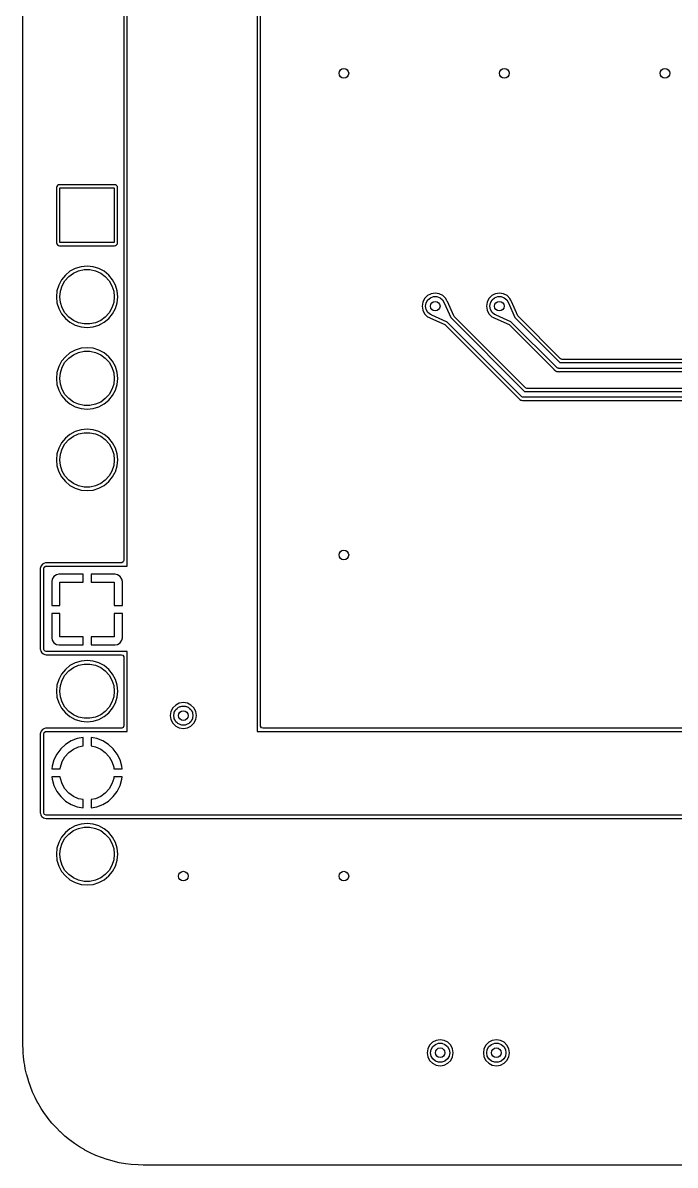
# Model space of a CAD drawing. Extents: x 107 to 211, y -135 to -72.
# Drawn here: x 107 to 127.32, y -135.5 to -99.93 of the extents above; entities that cross this region are included whole.
import ezdxf

# ---------------------------------------------------------------- set-up
doc = ezdxf.new("R2010")
doc.units = 0
doc.layers.add('BLACK', color=7, linetype='CONTINUOUS')

msp = doc.modelspace()

# ---------------------------------------------------------------- linework, layer by layer
at = {"layer": 'BLACK', "linetype": 'CONTINUOUS'}
for p, q in [((114.3, -94), (114.3, -122)), ((114.4055, -108.751551), (114.4055, -95.94)), ((110.25, -116.85), (110.25, -97.65)), ((110.1445, -97.8295), (110.1445, -116.6705)), ((107.0005, -106.779897), (107.0005, -98.91)), ((108.05533, -105.030788), (108.0495, -105.060102)), ((108.0495, -105.060102), (108.0495, -106.779897)), ((108.055331, -105.030786), (108.05533, -105.030788)), ((108.077542, -104.997543), (108.055331, -105.030786)), ((108.077545, -104.99754), (108.077542, -104.997543)), ((108.110784, -104.975331), (108.077545, -104.99754)), ((108.140102, -104.9695), (108.110784, -104.975331)), ((109.859897, -104.9695), (108.140102, -104.9695)), ((108.15, -106.77), (108.15, -105.07)), ((108.15, -105.07), (109.85, -105.07)), ((109.85, -105.07), (109.85, -106.77)), ((109.859899, -104.9695), (109.859897, -104.9695)), ((109.871559, -104.971819), (109.859899, -104.9695)), ((109.889211, -104.97533), (109.871559, -104.971819)), ((109.889213, -104.975331), (109.889211, -104.97533)), ((109.922456, -104.997542), (109.889213, -104.975331)), ((109.922459, -104.997545), (109.922456, -104.997542)), ((109.944668, -105.030784), (109.922459, -104.997545)), ((109.944668, -105.030786), (109.944668, -105.030784)), ((109.944669, -105.030787), (109.944668, -105.030786)), ((109.950499, -105.060102), (109.944669, -105.030787)), ((109.9505, -106.779899), (109.950499, -105.060102)), ((107.0005, -108.46), (107.0005, -106.779897)), ((108.0495, -106.779897), (108.055331, -106.809215)), ((108.055331, -106.809215), (108.07754, -106.842454)), ((108.07754, -106.842454), (108.077542, -106.842456)), ((108.077542, -106.842456), (108.077543, -106.842457)), ((108.077543, -106.842457), (108.110787, -106.864669)), ((108.110787, -106.864669), (108.140101, -106.8705)), ((108.140101, -106.8705), (109.859898, -106.870499)), ((109.85, -106.77), (108.15, -106.77)), ((109.859898, -106.870499), (109.889213, -106.864669)), ((109.889213, -106.864669), (109.889214, -106.864668)), ((109.889214, -106.864668), (109.889215, -106.864668)), ((109.889215, -106.864668), (109.922454, -106.842459)), ((109.922453, -106.842459), (109.922457, -106.842457)), ((109.922454, -106.842459), (109.922453, -106.842459)), ((109.922457, -106.842457), (109.944669, -106.809213)), ((109.944669, -106.809213), (109.9505, -106.779899)), ((108.469373, -107.665865), (108.324643, -107.784643)), ((108.431239, -107.828327), (108.575, -107.723878)), ((108.469382, -107.665859), (108.469373, -107.665865)), ((108.634494, -107.577605), (108.469382, -107.665859)), ((108.575, -107.723878), (108.737336, -107.651602)), ((108.813667, -107.523253), (108.634494, -107.577605)), ((108.737336, -107.651602), (108.911151, -107.614656)), ((109, -107.504901), (108.813667, -107.523253)), ((108.911151, -107.614656), (109.088849, -107.614656)), ((109.186332, -107.523253), (109, -107.504901)), ((109.088849, -107.614656), (109.262664, -107.651602)), ((109.365505, -107.577605), (109.186332, -107.523253)), ((109.262664, -107.651602), (109.425, -107.723878)), ((109.530617, -107.665859), (109.365505, -107.577605)), ((109.425, -107.723878), (109.568761, -107.828327)), ((109.530622, -107.665862), (109.530617, -107.665859)), ((109.530625, -107.665864), (109.530622, -107.665862)), ((109.675357, -107.784643), (109.530625, -107.665864)), ((108.117605, -108.094494), (108.063253, -108.273667)), ((108.205859, -107.929382), (108.117605, -108.094494)), ((108.168575, -108.283275), (108.223486, -108.114274)), ((108.205865, -107.929373), (108.205859, -107.929382)), ((108.324643, -107.784643), (108.205865, -107.929373)), ((108.223486, -108.114274), (108.312336, -107.960383)), ((108.312336, -107.960383), (108.431239, -107.828327)), ((109.568761, -107.828327), (109.687664, -107.960383)), ((109.794136, -107.929375), (109.675357, -107.784643)), ((109.687664, -107.960383), (109.776514, -108.114274)), ((109.776514, -108.114274), (109.831425, -108.283275)), ((109.794138, -107.92938), (109.794136, -107.929375)), ((109.79414, -107.929382), (109.794138, -107.92938)), ((109.882394, -108.094494), (109.79414, -107.929382)), ((109.882394, -108.094496), (109.882394, -108.094494)), ((109.882396, -108.094499), (109.882394, -108.094496)), ((109.936747, -108.273669), (109.882396, -108.094499)), ((107.0005, -111), (107.0005, -108.46)), ((108.063253, -108.273667), (108.044901, -108.46)), ((108.044901, -108.46), (108.063253, -108.646332)), ((108.15, -108.46), (108.168575, -108.283275)), ((108.168575, -108.636725), (108.15, -108.46)), ((109.831425, -108.283275), (109.85, -108.46)), ((109.85, -108.46), (109.831425, -108.636725)), ((109.955099, -108.46), (109.936747, -108.273669)), ((109.936747, -108.646331), (109.955099, -108.46)), ((119.606656, -108.423502), (119.516951, -108.513207)), ((119.693658, -108.379172), (119.606656, -108.423502)), ((119.719696, -108.365905), (119.693658, -108.379172)), ((119.695, -108.491743), (119.792906, -108.456109)), ((119.719698, -108.365904), (119.719696, -108.365904)), ((119.719696, -108.365904), (119.719696, -108.365905)), ((119.845, -108.346059), (119.719698, -108.365904)), ((119.792906, -108.456109), (119.897094, -108.456109)), ((119.970301, -108.365904), (119.845, -108.346059)), ((119.897094, -108.456109), (119.995, -108.491743)), ((119.970302, -108.365904), (119.970301, -108.365904)), ((119.970304, -108.365905), (119.970302, -108.365904)), ((120.083342, -108.423501), (119.970304, -108.365905)), ((120.17305, -108.513209), (120.083342, -108.423501)), ((121.606656, -108.423502), (121.516951, -108.513207)), ((121.693658, -108.379172), (121.606656, -108.423502)), ((121.719696, -108.365905), (121.693658, -108.379172)), ((121.695, -108.491743), (121.792906, -108.456109)), ((121.719698, -108.365904), (121.719696, -108.365904)), ((121.719696, -108.365904), (121.719696, -108.365905)), ((121.845, -108.346059), (121.719698, -108.365904)), ((121.792906, -108.456109), (121.897094, -108.456109)), ((121.970301, -108.365904), (121.845, -108.346059)), ((121.897094, -108.456109), (121.995, -108.491743)), ((121.970302, -108.365904), (121.970301, -108.365904)), ((121.970304, -108.365905), (121.970302, -108.365904)), ((122.083342, -108.423501), (121.970304, -108.365905)), ((122.17305, -108.513209), (122.083342, -108.423501)), ((108.063253, -108.646332), (108.117605, -108.825505)), ((108.117605, -108.825505), (108.205859, -108.990617)), ((108.223486, -108.805726), (108.168575, -108.636725)), ((108.312336, -108.959617), (108.223486, -108.805726)), ((109.776514, -108.805726), (109.687664, -108.959617)), ((109.831425, -108.636725), (109.776514, -108.805726)), ((109.794136, -108.990625), (109.882396, -108.825501)), ((109.882396, -108.825501), (109.936747, -108.646331)), ((114.4055, -121.8205), (114.4055, -108.751551)), ((119.459353, -108.626249), (119.439508, -108.751551)), ((119.439508, -108.751551), (119.459353, -108.876852)), ((119.516951, -108.513207), (119.459353, -108.626249)), ((119.545, -108.751551), (119.563092, -108.648945)), ((119.563092, -108.854157), (119.545, -108.751551)), ((119.563092, -108.648945), (119.615187, -108.558715)), ((119.615187, -108.558715), (119.695, -108.491743)), ((119.995, -108.491743), (120.074813, -108.558715)), ((120.074813, -108.558715), (120.124746, -108.645201)), ((120.124746, -108.645201), (120.126764, -108.64718)), ((120.126764, -108.64718), (120.328893, -109.105624)), ((120.197987, -108.562151), (120.17305, -108.513209)), ((120.208226, -108.582246), (120.197987, -108.562151)), ((120.210767, -108.586503), (120.208226, -108.582246)), ((120.223296, -108.604614), (120.210767, -108.586503)), ((120.223297, -108.604617), (120.223296, -108.604614)), ((120.223298, -108.604618), (120.223297, -108.604617)), ((120.420678, -109.05229), (120.223298, -108.604618)), ((121.459353, -108.626249), (121.439508, -108.751551)), ((121.439508, -108.751551), (121.459353, -108.876852)), ((121.516951, -108.513207), (121.459353, -108.626249)), ((121.545, -108.751551), (121.563092, -108.648945)), ((121.563092, -108.854157), (121.545, -108.751551)), ((121.563092, -108.648945), (121.615187, -108.558715)), ((121.615187, -108.558715), (121.695, -108.491743)), ((121.995, -108.491743), (122.074813, -108.558715)), ((122.074813, -108.558715), (122.124746, -108.645201)), ((122.124746, -108.645201), (122.126764, -108.64718)), ((122.126764, -108.64718), (122.328893, -109.105624)), ((122.197987, -108.562151), (122.17305, -108.513209)), ((122.208226, -108.582246), (122.197987, -108.562151)), ((122.210767, -108.586503), (122.208226, -108.582246)), ((122.223296, -108.604614), (122.210767, -108.586503)), ((122.223297, -108.604617), (122.223296, -108.604614)), ((122.223298, -108.604618), (122.223297, -108.604617)), ((122.420678, -109.05229), (122.223298, -108.604618)), ((108.205859, -108.990617), (108.205862, -108.990622)), ((108.205862, -108.990622), (108.205864, -108.990625)), ((108.205864, -108.990625), (108.324643, -109.135357)), ((108.431239, -109.091673), (108.312336, -108.959617)), ((108.324643, -109.135357), (108.469375, -109.254136)), ((108.575, -109.196122), (108.431239, -109.091673)), ((108.737336, -109.268398), (108.575, -109.196122)), ((109.425, -109.196122), (109.262664, -109.268398)), ((109.568761, -109.091673), (109.425, -109.196122)), ((109.530625, -109.254136), (109.675357, -109.135357)), ((109.687664, -108.959617), (109.568761, -109.091673)), ((109.675357, -109.135357), (109.794136, -108.990625)), ((119.459353, -108.876852), (119.459353, -108.876853)), ((119.459353, -108.876853), (119.459354, -108.876855)), ((119.459354, -108.876855), (119.51695, -108.989893)), ((119.51695, -108.989893), (119.606658, -109.079601)), ((119.615187, -108.944387), (119.563092, -108.854157)), ((119.606658, -109.079601), (119.665972, -109.109822)), ((119.695, -109.011359), (119.615187, -108.944387)), ((119.665972, -109.109822), (119.676602, -109.115239)), ((119.676602, -109.115239), (119.681056, -109.117918)), ((119.681056, -109.117918), (119.698063, -109.129847)), ((119.734451, -109.025717), (119.695, -109.011359)), ((119.698063, -109.129847), (119.698066, -109.129848)), ((119.698066, -109.129848), (119.698067, -109.129849)), ((119.698067, -109.129849), (120.145739, -109.327229)), ((119.734441, -109.026841), (119.734451, -109.025717)), ((119.740629, -109.033315), (119.734441, -109.026841)), ((120.199073, -109.235444), (119.740629, -109.033315)), ((120.328893, -109.105624), (120.328987, -109.109814)), ((120.328987, -109.109814), (122.630273, -111.4111)), ((120.436061, -109.07476), (120.420678, -109.05229)), ((122.650227, -111.288926), (120.436061, -109.07476)), ((121.459353, -108.876852), (121.459353, -108.876853)), ((121.459353, -108.876853), (121.459354, -108.876855)), ((121.459354, -108.876855), (121.51695, -108.989893)), ((121.51695, -108.989893), (121.606658, -109.079601)), ((121.615187, -108.944387), (121.563092, -108.854157)), ((121.606658, -109.079601), (121.665972, -109.109822)), ((121.695, -109.011359), (121.615187, -108.944387)), ((121.665972, -109.109822), (121.676602, -109.115239)), ((121.676602, -109.115239), (121.681056, -109.117918)), ((121.681056, -109.117918), (121.698063, -109.129847)), ((121.734451, -109.025717), (121.695, -109.011359)), ((121.698063, -109.129847), (121.698066, -109.129848)), ((121.698066, -109.129848), (121.698067, -109.129849)), ((121.698067, -109.129849), (122.145739, -109.327229)), ((121.734441, -109.026841), (121.734451, -109.025717)), ((121.740629, -109.033315), (121.734441, -109.026841)), ((122.199073, -109.235444), (121.740629, -109.033315)), ((122.328893, -109.105624), (122.328987, -109.109814)), ((122.328987, -109.109814), (123.730273, -110.5111)), ((122.436061, -109.07476), (122.420678, -109.05229)), ((123.750227, -110.388926), (122.436061, -109.07476)), ((108.469375, -109.254136), (108.46938, -109.254138)), ((108.46938, -109.254138), (108.469382, -109.25414)), ((108.469382, -109.25414), (108.634494, -109.342394)), ((108.634494, -109.342394), (108.634496, -109.342394)), ((108.634496, -109.342394), (108.634499, -109.342396)), ((108.634499, -109.342396), (108.813669, -109.396747)), ((108.911151, -109.305344), (108.737336, -109.268398)), ((108.813669, -109.396747), (109, -109.415099)), ((109.088849, -109.305344), (108.911151, -109.305344)), ((109, -109.415099), (109.186331, -109.396747)), ((109.262664, -109.268398), (109.088849, -109.305344)), ((109.186331, -109.396747), (109.365501, -109.342396)), ((109.365501, -109.342396), (109.393881, -109.327227)), ((109.393881, -109.327227), (109.420542, -109.312976)), ((109.420542, -109.312976), (109.530625, -109.254136)), ((120.145739, -109.327229), (120.168209, -109.342612)), ((120.168209, -109.342612), (122.427877, -111.60228)), ((120.203793, -109.236438), (120.199073, -109.235444)), ((120.204054, -109.236329), (120.203793, -109.236438)), ((122.530587, -111.562862), (120.204054, -109.236329)), ((122.145739, -109.327229), (122.168209, -109.342612)), ((122.168209, -109.342612), (123.527877, -110.70228)), ((122.203793, -109.236438), (122.199073, -109.235444)), ((122.204054, -109.236329), (122.203793, -109.236438)), ((123.630587, -110.662862), (122.204054, -109.236329)), ((108.469373, -110.205865), (108.324643, -110.324643)), ((108.431239, -110.368327), (108.575, -110.263878)), ((108.469382, -110.205859), (108.469373, -110.205865)), ((108.634494, -110.117605), (108.469382, -110.205859)), ((108.575, -110.263878), (108.737336, -110.191602)), ((108.813667, -110.063253), (108.634494, -110.117605)), ((108.737336, -110.191602), (108.911151, -110.154656)), ((109, -110.044901), (108.813667, -110.063253)), ((108.911151, -110.154656), (109.088849, -110.154656)), ((109.186332, -110.063253), (109, -110.044901)), ((109.088849, -110.154656), (109.262664, -110.191602)), ((109.365505, -110.117605), (109.186332, -110.063253)), ((109.262664, -110.191602), (109.425, -110.263878)), ((109.530617, -110.205859), (109.365505, -110.117605)), ((109.425, -110.263878), (109.568761, -110.368327)), ((109.530622, -110.205862), (109.530617, -110.205859)), ((109.530625, -110.205864), (109.530622, -110.205862)), ((109.675357, -110.324643), (109.530625, -110.205864)), ((108.205859, -110.469382), (108.117605, -110.634494)), ((108.205865, -110.469373), (108.205859, -110.469382)), ((108.324643, -110.324643), (108.205865, -110.469373)), ((108.223486, -110.654274), (108.312336, -110.500383)), ((108.312336, -110.500383), (108.431239, -110.368327)), ((109.568761, -110.368327), (109.687664, -110.500383)), ((109.794136, -110.469375), (109.675357, -110.324643)), ((109.687664, -110.500383), (109.776514, -110.654274)), ((109.794138, -110.46938), (109.794136, -110.469375)), ((109.79414, -110.469382), (109.794138, -110.46938)), ((109.882394, -110.634494), (109.79414, -110.469382)), ((123.730273, -110.5111), (138.6, -110.5111)), ((123.754987, -110.393287), (123.750227, -110.388926)), ((123.802553, -110.4106), (123.754987, -110.393287)), ((138.555248, -110.4106), (123.802553, -110.4106)), ((108.063253, -110.813667), (108.044901, -111)), ((108.117605, -110.634494), (108.063253, -110.813667)), ((108.15, -111), (108.168575, -110.823275)), ((108.168575, -110.823275), (108.223486, -110.654274)), ((109.776514, -110.654274), (109.831425, -110.823275)), ((109.831425, -110.823275), (109.85, -111)), ((109.882394, -110.634496), (109.882394, -110.634494)), ((109.882396, -110.634499), (109.882394, -110.634496)), ((109.936747, -110.813669), (109.882396, -110.634499)), ((109.955099, -111), (109.936747, -110.813669)), ((123.527877, -110.70228), (123.538732, -110.717578)), ((123.538732, -110.717578), (123.541559, -110.721123)), ((123.541559, -110.721123), (123.541561, -110.721125)), ((123.541561, -110.721125), (123.541562, -110.721126)), ((123.541562, -110.721126), (123.552724, -110.730027)), ((123.552724, -110.730027), (123.565419, -110.740152)), ((123.565419, -110.740152), (123.568513, -110.742917)), ((123.568513, -110.742917), (123.57461, -110.749014)), ((123.57461, -110.749014), (123.574616, -110.749018)), ((123.574616, -110.749018), (123.581913, -110.753603)), ((123.581913, -110.753603), (123.585299, -110.756005)), ((123.585299, -110.756005), (123.609158, -110.775032)), ((123.609158, -110.775032), (123.609159, -110.775032)), ((123.609159, -110.775032), (123.613277, -110.777015)), ((123.613277, -110.777015), (123.624971, -110.781858)), ((123.624971, -110.781858), (123.629283, -110.783367)), ((123.629283, -110.783367), (123.629286, -110.783369)), ((123.629286, -110.783369), (123.659612, -110.786785)), ((123.648175, -110.671063), (123.630587, -110.662862)), ((123.663043, -110.683539), (123.648175, -110.671063)), ((123.659612, -110.786785), (123.663693, -110.787479)), ((123.682155, -110.686908), (123.663043, -110.683539)), ((123.663693, -110.787479), (123.672108, -110.7894)), ((123.672108, -110.7894), (123.680726, -110.7894)), ((123.680726, -110.7894), (123.684872, -110.789633)), ((123.685701, -110.688562), (123.682155, -110.686908)), ((123.684872, -110.789633), (123.696302, -110.79092)), ((123.688015, -110.687941), (123.685701, -110.688562)), ((123.693449, -110.6889), (123.688015, -110.687941)), ((138.563176, -110.6889), (123.693449, -110.6889)), ((123.696302, -110.79092), (123.715201, -110.79305)), ((123.715201, -110.79305), (123.715205, -110.793048)), ((123.715205, -110.793048), (123.719729, -110.792539)), ((123.719729, -110.792539), (123.738205, -110.7894)), ((123.738205, -110.7894), (138.490896, -110.7894)), ((107.0005, -113.54), (107.0005, -111)), ((108.044901, -111), (108.063253, -111.186332)), ((108.063253, -111.186332), (108.117605, -111.365505)), ((108.168575, -111.176725), (108.15, -111)), ((108.223486, -111.345726), (108.168575, -111.176725)), ((109.831425, -111.176725), (109.776514, -111.345726)), ((109.85, -111), (109.831425, -111.176725)), ((109.882396, -111.365501), (109.936747, -111.186331)), ((109.936747, -111.186331), (109.955099, -111)), ((122.654987, -111.293287), (122.650227, -111.288926)), ((122.702553, -111.3106), (122.654987, -111.293287)), ((137.855248, -111.3106), (122.702553, -111.3106)), ((108.117605, -111.365505), (108.205859, -111.530617)), ((108.205859, -111.530617), (108.205862, -111.530622)), ((108.205862, -111.530622), (108.205864, -111.530625)), ((108.205864, -111.530625), (108.324643, -111.675357)), ((108.312336, -111.499617), (108.223486, -111.345726)), ((108.431239, -111.631673), (108.312336, -111.499617)), ((108.324643, -111.675357), (108.469375, -111.794136)), ((108.575, -111.736122), (108.431239, -111.631673)), ((109.568761, -111.631673), (109.425, -111.736122)), ((109.530625, -111.794136), (109.675357, -111.675357)), ((109.687664, -111.499617), (109.568761, -111.631673)), ((109.675357, -111.675357), (109.794136, -111.530625)), ((109.776514, -111.345726), (109.687664, -111.499617)), ((109.794136, -111.530625), (109.882396, -111.365501)), ((122.427877, -111.60228), (122.438732, -111.617578)), ((122.438732, -111.617578), (122.441561, -111.621124)), ((122.441561, -111.621124), (122.441562, -111.621126)), ((122.441562, -111.621126), (122.456714, -111.633209)), ((122.456714, -111.633209), (122.465419, -111.640152)), ((122.465419, -111.640152), (122.468515, -111.642918)), ((122.468515, -111.642918), (122.474613, -111.649016)), ((122.474613, -111.649016), (122.481911, -111.653601)), ((122.481911, -111.653601), (122.4853, -111.656006)), ((122.4853, -111.656006), (122.509158, -111.675032)), ((122.509158, -111.675032), (122.509162, -111.675032)), ((122.509162, -111.675032), (122.51328, -111.677016)), ((122.51328, -111.677016), (122.524981, -111.681862)), ((122.524981, -111.681862), (122.529283, -111.683367)), ((122.529283, -111.683367), (122.529286, -111.683369)), ((122.529286, -111.683369), (122.559612, -111.686785)), ((122.548175, -111.571063), (122.530587, -111.562862)), ((122.563043, -111.583539), (122.548175, -111.571063)), ((122.559612, -111.686785), (122.563689, -111.687477)), ((122.582155, -111.586908), (122.563043, -111.583539)), ((122.563689, -111.687477), (122.572108, -111.6894)), ((122.585701, -111.588562), (122.582155, -111.586908)), ((122.588015, -111.587941), (122.585701, -111.588562)), ((122.593449, -111.5889), (122.588015, -111.587941)), ((137.863176, -111.5889), (122.593449, -111.5889)), ((122.630273, -111.4111), (137.9, -111.4111)), ((108.469375, -111.794136), (108.46938, -111.794138)), ((108.46938, -111.794138), (108.469382, -111.79414)), ((108.469382, -111.79414), (108.634494, -111.882394)), ((108.737336, -111.808398), (108.575, -111.736122)), ((108.634494, -111.882394), (108.634496, -111.882394)), ((108.634496, -111.882394), (108.634499, -111.882396)), ((108.634499, -111.882396), (108.813669, -111.936747)), ((108.911151, -111.845344), (108.737336, -111.808398)), ((108.813669, -111.936747), (109, -111.955099)), ((109.088849, -111.845344), (108.911151, -111.845344)), ((109, -111.955099), (109.186331, -111.936747)), ((109.262664, -111.808398), (109.088849, -111.845344)), ((109.186331, -111.936747), (109.365501, -111.882396)), ((109.425, -111.736122), (109.262664, -111.808398)), ((109.365501, -111.882396), (109.530625, -111.794136)), ((122.572108, -111.6894), (122.580732, -111.6894)), ((122.580732, -111.6894), (122.584877, -111.689633)), ((122.584877, -111.689633), (122.597564, -111.691061)), ((122.597564, -111.691061), (122.6152, -111.693049)), ((122.6152, -111.693049), (122.615205, -111.693047)), ((122.615205, -111.693047), (122.619732, -111.692537)), ((122.619732, -111.692537), (122.638201, -111.6894)), ((122.638201, -111.6894), (137.790896, -111.6894)), ((108.469373, -112.745865), (108.324643, -112.864643)), ((108.469382, -112.745859), (108.469373, -112.745865)), ((108.634494, -112.657605), (108.469382, -112.745859)), ((108.575, -112.803878), (108.737336, -112.731602)), ((108.813667, -112.603253), (108.634494, -112.657605)), ((108.737336, -112.731602), (108.911151, -112.694656)), ((109, -112.584901), (108.813667, -112.603253)), ((108.911151, -112.694656), (109.088849, -112.694656)), ((109.186332, -112.603253), (109, -112.584901)), ((109.088849, -112.694656), (109.262664, -112.731602)), ((109.365505, -112.657605), (109.186332, -112.603253)), ((109.262664, -112.731602), (109.425, -112.803878)), ((109.530617, -112.745859), (109.365505, -112.657605)), ((109.530622, -112.745862), (109.530617, -112.745859)), ((109.530625, -112.745864), (109.530622, -112.745862)), ((109.675357, -112.864643), (109.530625, -112.745864)), ((108.205859, -113.009382), (108.117605, -113.174494)), ((108.205865, -113.009373), (108.205859, -113.009382)), ((108.324643, -112.864643), (108.205865, -113.009373)), ((108.223486, -113.194274), (108.312336, -113.040383)), ((108.312336, -113.040383), (108.431239, -112.908327)), ((108.431239, -112.908327), (108.575, -112.803878)), ((109.425, -112.803878), (109.568761, -112.908327)), ((109.568761, -112.908327), (109.687664, -113.040383)), ((109.794136, -113.009375), (109.675357, -112.864643)), ((109.687664, -113.040383), (109.776514, -113.194274)), ((109.794138, -113.00938), (109.794136, -113.009375)), ((109.79414, -113.009382), (109.794138, -113.00938)), ((109.882394, -113.174494), (109.79414, -113.009382)), ((108.063253, -113.353667), (108.044901, -113.54)), ((108.117605, -113.174494), (108.063253, -113.353667)), ((108.15, -113.54), (108.168575, -113.363275)), ((108.168575, -113.363275), (108.223486, -113.194274)), ((109.776514, -113.194274), (109.831425, -113.363275)), ((109.831425, -113.363275), (109.85, -113.54)), ((109.882394, -113.174496), (109.882394, -113.174494)), ((109.882396, -113.174499), (109.882394, -113.174496)), ((109.936747, -113.353669), (109.882396, -113.174499)), ((109.955099, -113.54), (109.936747, -113.353669)), ((107.0005, -120.74), (107.0005, -113.54)), ((108.044901, -113.54), (108.063253, -113.726332)), ((108.063253, -113.726332), (108.117605, -113.905505)), ((108.168575, -113.716725), (108.15, -113.54)), ((108.223486, -113.885726), (108.168575, -113.716725)), ((109.831425, -113.716725), (109.776514, -113.885726)), ((109.85, -113.54), (109.831425, -113.716725)), ((109.882396, -113.905501), (109.936747, -113.726331)), ((109.936747, -113.726331), (109.955099, -113.54)), ((108.117605, -113.905505), (108.205859, -114.070617)), ((108.205859, -114.070617), (108.205862, -114.070622)), ((108.205862, -114.070622), (108.205864, -114.070625)), ((108.205864, -114.070625), (108.324643, -114.215357)), ((108.312336, -114.039617), (108.223486, -113.885726)), ((108.431239, -114.171673), (108.312336, -114.039617)), ((108.575, -114.276122), (108.431239, -114.171673)), ((109.568761, -114.171673), (109.425, -114.276122)), ((109.687664, -114.039617), (109.568761, -114.171673)), ((109.675357, -114.215357), (109.794136, -114.070625)), ((109.776514, -113.885726), (109.687664, -114.039617)), ((109.794136, -114.070625), (109.874875, -113.919572)), ((109.874875, -113.919572), (109.882394, -113.905505)), ((109.882394, -113.905504), (109.882396, -113.905501)), ((109.882394, -113.905505), (109.882394, -113.905504)), ((108.324643, -114.215357), (108.469375, -114.334136)), ((108.469375, -114.334136), (108.46938, -114.334138)), ((108.46938, -114.334138), (108.469382, -114.33414)), ((108.469382, -114.33414), (108.634494, -114.422394)), ((108.737336, -114.348398), (108.575, -114.276122)), ((108.634494, -114.422394), (108.634496, -114.422394)), ((108.634496, -114.422394), (108.634499, -114.422396)), ((108.634499, -114.422396), (108.813669, -114.476747)), ((108.911151, -114.385344), (108.737336, -114.348398)), ((108.813669, -114.476747), (109, -114.495099)), ((109.088849, -114.385344), (108.911151, -114.385344)), ((109, -114.495099), (109.186331, -114.476747)), ((109.262664, -114.348398), (109.088849, -114.385344)), ((109.186331, -114.476747), (109.365501, -114.422396)), ((109.425, -114.276122), (109.262664, -114.348398)), ((109.365501, -114.422396), (109.530625, -114.334136)), ((109.530625, -114.334136), (109.675357, -114.215357)), ((107.550862, -116.887917), (107.5445, -116.923996)), ((107.5445, -116.923996), (107.5445, -119.428302)), ((107.568175, -116.84035), (107.550862, -116.887917)), ((107.608318, -116.78897), (107.568175, -116.84035)), ((107.614562, -116.785069), (107.608318, -116.78897)), ((107.658395, -116.75976), (107.614562, -116.785069)), ((107.65, -116.924), (107.667313, -116.876434)), ((107.65, -119.074622), (107.65, -116.924)), ((107.658397, -116.759759), (107.658395, -116.75976)), ((107.701954, -116.746025), (107.658397, -116.759759)), ((107.667313, -116.876434), (107.71115, -116.851124)), ((107.70196, -116.746024), (107.701954, -116.746025)), ((107.7171, -116.744701), (107.70196, -116.746024)), ((107.71115, -116.851124), (107.724, -116.85)), ((107.721698, -116.7445), (107.7171, -116.744701)), ((110.0705, -116.7445), (107.721698, -116.7445)), ((107.724, -116.85), (110.25, -116.85)), ((110.08335, -116.743376), (110.0705, -116.7445)), ((110.127187, -116.718066), (110.08335, -116.743376)), ((110.1445, -116.6705), (110.127187, -116.718066)), ((107.914505, -117.252454), (107.9, -117.325377)), ((107.9, -117.325377), (107.9, -118.075)), ((107.969759, -117.16976), (107.914505, -117.252454)), ((107.96976, -117.169759), (107.969759, -117.16976)), ((108.052454, -117.114505), (107.96976, -117.169759)), ((108.125378, -117.1), (108.052454, -117.114505)), ((108.875, -117.1), (108.125378, -117.1)), ((108.15, -118.075), (108.15, -117.35)), ((108.15, -117.35), (108.875, -117.35)), ((108.875, -117.35), (108.875, -117.1)), ((109.874622, -117.1), (109.125, -117.1)), ((109.125, -117.1), (109.125, -117.35)), ((109.125, -117.35), (109.85, -117.35)), ((109.85, -117.35), (109.85, -118.075)), ((109.947545, -117.114505), (109.874622, -117.1)), ((110.030239, -117.169759), (109.947545, -117.114505)), ((110.03024, -117.16976), (110.030239, -117.169759)), ((110.085494, -117.252454), (110.03024, -117.16976)), ((110.1, -117.325377), (110.085494, -117.252454)), ((110.1, -118.075), (110.1, -117.325377)), ((107.9, -118.075), (108.15, -118.075)), ((109.85, -118.075), (110.1, -118.075)), ((108.15, -118.325), (107.9, -118.325)), ((107.9, -118.325), (107.9, -119.074622)), ((108.15, -119.05), (108.15, -118.325)), ((110.1, -118.325), (109.85, -118.325)), ((109.85, -118.325), (109.85, -119.05)), ((110.1, -119.074622), (110.1, -118.325)), ((107.65, -119.426), (107.65, -119.074622)), ((107.9, -119.074622), (107.914505, -119.147545)), ((107.914505, -119.147545), (107.969759, -119.230239)), ((108.875, -119.05), (108.15, -119.05)), ((108.875, -119.3), (108.875, -119.05)), ((109.85, -119.05), (109.125, -119.05)), ((109.125, -119.05), (109.125, -119.3)), ((110.03024, -119.230239), (110.085494, -119.147545)), ((110.085494, -119.147545), (110.1, -119.074622)), ((107.5445, -119.428302), (107.544701, -119.4329)), ((107.544701, -119.4329), (107.546024, -119.448039)), ((107.546024, -119.448039), (107.546025, -119.448045)), ((107.546025, -119.448045), (107.559759, -119.491602)), ((107.559759, -119.491602), (107.55976, -119.491604)), ((107.55976, -119.491604), (107.578034, -119.523253)), ((107.651124, -119.43885), (107.65, -119.426)), ((107.676434, -119.482687), (107.651124, -119.43885)), ((107.724, -119.5), (107.676434, -119.482687)), ((110.25, -119.5), (107.724, -119.5)), ((107.969759, -119.230239), (107.96976, -119.23024)), ((107.96976, -119.23024), (108.052454, -119.285494)), ((108.052454, -119.285494), (108.125378, -119.3)), ((108.125378, -119.3), (108.875, -119.3)), ((109.125, -119.3), (109.874622, -119.3)), ((109.874622, -119.3), (109.947545, -119.285494)), ((109.947545, -119.285494), (110.030239, -119.23024)), ((110.030239, -119.23024), (110.03024, -119.230239)), ((110.25, -121.5), (110.25, -119.5)), ((107.578034, -119.523253), (107.585069, -119.535438)), ((107.585069, -119.535438), (107.58897, -119.541681)), ((107.58897, -119.541681), (107.64035, -119.581824)), ((107.64035, -119.581824), (107.687916, -119.599137)), ((107.687916, -119.599137), (107.724, -119.6055)), ((107.724, -119.6055), (110.0705, -119.6055)), ((108.634494, -119.857605), (108.469382, -119.945859)), ((108.813667, -119.803253), (108.634494, -119.857605)), ((109, -119.784901), (108.813667, -119.803253)), ((109.186332, -119.803253), (109, -119.784901)), ((109.365505, -119.857605), (109.186332, -119.803253)), ((109.530617, -119.945859), (109.365505, -119.857605)), ((110.0705, -119.6055), (110.118066, -119.622813)), ((110.118066, -119.622813), (110.143376, -119.66665)), ((110.143376, -119.66665), (110.1445, -119.6795)), ((110.1445, -119.6795), (110.1445, -121.8205)), ((108.205859, -120.209382), (108.117605, -120.374494)), ((108.205865, -120.209373), (108.205859, -120.209382)), ((108.324643, -120.064643), (108.205865, -120.209373)), ((108.312336, -120.240383), (108.431239, -120.108327)), ((108.469373, -119.945865), (108.324643, -120.064643)), ((108.431239, -120.108327), (108.575, -120.003878)), ((108.469382, -119.945859), (108.469373, -119.945865)), ((108.575, -120.003878), (108.737336, -119.931602)), ((108.737336, -119.931602), (108.911151, -119.894656)), ((108.911151, -119.894656), (109.088849, -119.894656)), ((109.088849, -119.894656), (109.262664, -119.931602)), ((109.262664, -119.931602), (109.425, -120.003878)), ((109.425, -120.003878), (109.568761, -120.108327)), ((109.530622, -119.945862), (109.530617, -119.945859)), ((109.530625, -119.945864), (109.530622, -119.945862)), ((109.675357, -120.064643), (109.530625, -119.945864)), ((109.568761, -120.108327), (109.687664, -120.240383)), ((109.794136, -120.209375), (109.675357, -120.064643)), ((109.794138, -120.20938), (109.794136, -120.209375)), ((109.79414, -120.209382), (109.794138, -120.20938)), ((109.882394, -120.374494), (109.79414, -120.209382)), ((108.063253, -120.553667), (108.044901, -120.74)), ((108.117605, -120.374494), (108.063253, -120.553667)), ((108.15, -120.74), (108.168575, -120.563275)), ((108.168575, -120.563275), (108.223486, -120.394274)), ((108.223486, -120.394274), (108.312336, -120.240383)), ((109.687664, -120.240383), (109.776514, -120.394274)), ((109.776514, -120.394274), (109.831425, -120.563275)), ((109.831425, -120.563275), (109.85, -120.74)), ((109.882394, -120.374496), (109.882394, -120.374494)), ((109.882396, -120.374499), (109.882394, -120.374496)), ((109.936747, -120.553669), (109.882396, -120.374499)), ((109.955099, -120.74), (109.936747, -120.553669)), ((107.0005, -125.82), (107.0005, -120.74)), ((108.044901, -120.74), (108.063253, -120.926332)), ((108.063253, -120.926332), (108.117605, -121.105505)), ((108.168575, -120.916725), (108.15, -120.74)), ((108.223486, -121.085726), (108.168575, -120.916725)), ((109.831425, -120.916725), (109.776514, -121.085726)), ((109.85, -120.74), (109.831425, -120.916725)), ((109.882396, -121.105501), (109.936747, -120.926331)), ((109.936747, -120.926331), (109.955099, -120.74)), ((108.117605, -121.105505), (108.205859, -121.270617)), ((108.205859, -121.270617), (108.205862, -121.270622)), ((108.205862, -121.270622), (108.205864, -121.270625)), ((108.205864, -121.270625), (108.324643, -121.415357)), ((108.312336, -121.239617), (108.223486, -121.085726)), ((108.431239, -121.371673), (108.312336, -121.239617)), ((109.687664, -121.239617), (109.568761, -121.371673)), ((109.675357, -121.415357), (109.794136, -121.270625)), ((109.776514, -121.085726), (109.687664, -121.239617)), ((109.794136, -121.270625), (109.882396, -121.105501)), ((111.671951, -121.261656), (111.614353, -121.374698)), ((111.761656, -121.171951), (111.671951, -121.261656)), ((111.874698, -121.114353), (111.761656, -121.171951)), ((111.770187, -121.307164), (111.804087, -121.278717)), ((111.804087, -121.278717), (111.816155, -121.26665)), ((111.816155, -121.26665), (111.833408, -121.254114)), ((111.833408, -121.254114), (111.85, -121.240192)), ((111.85, -121.240192), (111.885376, -121.227316)), ((112, -121.094508), (111.874698, -121.114353)), ((111.885376, -121.227316), (111.897265, -121.221259)), ((111.897265, -121.221259), (111.919279, -121.214106)), ((111.919279, -121.214106), (111.923516, -121.213434)), ((111.923516, -121.213434), (111.947906, -121.204558)), ((111.947906, -121.204558), (111.979567, -121.204558)), ((111.979567, -121.204558), (111.988426, -121.203155)), ((111.988426, -121.203155), (112.011572, -121.203155)), ((112.125301, -121.114353), (112, -121.094508)), ((112.011572, -121.203155), (112.02043, -121.204558)), ((112.02043, -121.204558), (112.052094, -121.204558)), ((112.052094, -121.204558), (112.076487, -121.213436)), ((112.076487, -121.213436), (112.080716, -121.214106)), ((112.080716, -121.214106), (112.102734, -121.22126)), ((112.102734, -121.22126), (112.114612, -121.227312)), ((112.114612, -121.227312), (112.15, -121.240192)), ((112.125302, -121.114353), (112.125301, -121.114353)), ((112.125304, -121.114354), (112.125302, -121.114353)), ((112.238342, -121.17195), (112.125304, -121.114354)), ((112.15, -121.240192), (112.166618, -121.254137)), ((112.166618, -121.254137), (112.183844, -121.266652)), ((112.183844, -121.266652), (112.195895, -121.278703)), ((112.195895, -121.278703), (112.229813, -121.307164)), ((112.32805, -121.261658), (112.238342, -121.17195)), ((112.385646, -121.374696), (112.32805, -121.261658)), ((108.324643, -121.415357), (108.469375, -121.534136)), ((108.575, -121.476122), (108.431239, -121.371673)), ((108.469375, -121.534136), (108.46938, -121.534138)), ((108.46938, -121.534138), (108.469382, -121.53414)), ((108.469382, -121.53414), (108.634494, -121.622394)), ((108.737336, -121.548398), (108.575, -121.476122)), ((108.634494, -121.622394), (108.634496, -121.622394)), ((108.634496, -121.622394), (108.634499, -121.622396)), ((108.634499, -121.622396), (108.813669, -121.676747)), ((108.911151, -121.585344), (108.737336, -121.548398)), ((109.088849, -121.585344), (108.911151, -121.585344)), ((109.262664, -121.548398), (109.088849, -121.585344)), ((109.186331, -121.676747), (109.365501, -121.622396)), ((109.425, -121.476122), (109.262664, -121.548398)), ((109.365501, -121.622396), (109.530625, -121.534136)), ((109.568761, -121.371673), (109.425, -121.476122)), ((109.530625, -121.534136), (109.675357, -121.415357)), ((110.25, -122), (110.25, -121.5)), ((111.614353, -121.374698), (111.594508, -121.5)), ((111.594508, -121.5), (111.614353, -121.625301)), ((111.614353, -121.625301), (111.614353, -121.625302)), ((111.614353, -121.625302), (111.614354, -121.625304)), ((111.614354, -121.625304), (111.67195, -121.738342)), ((111.7, -121.5), (111.712991, -121.426319)), ((111.712996, -121.573708), (111.7, -121.5)), ((111.712991, -121.426319), (111.714107, -121.419278)), ((111.714107, -121.580719), (111.712996, -121.573708)), ((111.714107, -121.419278), (111.714383, -121.418427)), ((111.714107, -121.58072), (111.714107, -121.580719)), ((111.714382, -121.581567), (111.714107, -121.58072)), ((111.718092, -121.602606), (111.714382, -121.581567)), ((111.714383, -121.418427), (111.718092, -121.397394)), ((111.718092, -121.397394), (111.744484, -121.351682)), ((111.744498, -121.648343), (111.718092, -121.602606)), ((111.744484, -121.351682), (111.753045, -121.33488)), ((111.753044, -121.665114), (111.744498, -121.648343)), ((111.753045, -121.33488), (111.758593, -121.327243)), ((111.758593, -121.327243), (111.770187, -121.307164)), ((112.229813, -121.307164), (112.241418, -121.327264)), ((112.241418, -121.327264), (112.246954, -121.334884)), ((112.246954, -121.334884), (112.255492, -121.351641)), ((112.281908, -121.602606), (112.255487, -121.648367)), ((112.255492, -121.351641), (112.281908, -121.397394)), ((112.281908, -121.397394), (112.285619, -121.418441)), ((112.28562, -121.581551), (112.281908, -121.602606)), ((112.285619, -121.418441), (112.285891, -121.419278)), ((112.285891, -121.580719), (112.28562, -121.581551)), ((112.285891, -121.419278), (112.286989, -121.42621)), ((112.286984, -121.573815), (112.285891, -121.580719)), ((112.3, -121.5), (112.286984, -121.573815)), ((112.286989, -121.42621), (112.3, -121.5)), ((112.32805, -121.738342), (112.385646, -121.625304)), ((112.405492, -121.5), (112.385646, -121.374696)), ((112.385646, -121.625304), (112.405492, -121.5)), ((107.568175, -121.99035), (107.550862, -122.037917)), ((107.608318, -121.93897), (107.568175, -121.99035)), ((107.614562, -121.935069), (107.608318, -121.93897)), ((107.658395, -121.90976), (107.614562, -121.935069)), ((107.658397, -121.909759), (107.658395, -121.90976)), ((107.701954, -121.896025), (107.658397, -121.909759)), ((107.667313, -122.026434), (107.71115, -122.001124)), ((107.70196, -121.896024), (107.701954, -121.896025)), ((107.7171, -121.894701), (107.70196, -121.896024)), ((107.71115, -122.001124), (107.724, -122)), ((107.721698, -121.8945), (107.7171, -121.894701)), ((110.0705, -121.8945), (107.721698, -121.8945)), ((107.724, -122), (110.25, -122)), ((108.813669, -121.676747), (109, -121.695099)), ((109, -121.695099), (109.186331, -121.676747)), ((110.08335, -121.893376), (110.0705, -121.8945)), ((110.127187, -121.868066), (110.08335, -121.893376)), ((110.1445, -121.8205), (110.127187, -121.868066)), ((111.67195, -121.738342), (111.761658, -121.82805)), ((111.758583, -121.672739), (111.753044, -121.665114)), ((111.770187, -121.692836), (111.758583, -121.672739)), ((111.761658, -121.82805), (111.874696, -121.885646)), ((111.804104, -121.721296), (111.770187, -121.692836)), ((111.816154, -121.733346), (111.804104, -121.721296)), ((111.833373, -121.745856), (111.816154, -121.733346)), ((111.85, -121.759808), (111.833373, -121.745856)), ((111.885391, -121.772689), (111.85, -121.759808)), ((111.874696, -121.885646), (112, -121.905492)), ((111.897259, -121.778736), (111.885391, -121.772689)), ((111.919278, -121.785891), (111.897259, -121.778736)), ((111.923502, -121.78656), (111.919278, -121.785891)), ((111.947906, -121.795442), (111.923502, -121.78656)), ((111.979577, -121.795442), (111.947906, -121.795442)), ((111.988422, -121.796843), (111.979577, -121.795442)), ((112.011576, -121.796843), (111.988422, -121.796843)), ((112, -121.905492), (112.125304, -121.885646)), ((112.020421, -121.795442), (112.011576, -121.796843)), ((112.052094, -121.795442), (112.020421, -121.795442)), ((112.076499, -121.786559), (112.052094, -121.795442)), ((112.080719, -121.785891), (112.076499, -121.786559)), ((112.102737, -121.778737), (112.080719, -121.785891)), ((112.114602, -121.772691), (112.102737, -121.778737)), ((112.15, -121.759808), (112.114602, -121.772691)), ((112.125304, -121.885646), (112.238342, -121.82805)), ((112.166636, -121.745847), (112.15, -121.759808)), ((112.183844, -121.733346), (112.166636, -121.745847)), ((112.195882, -121.721307), (112.183844, -121.733346)), ((112.229813, -121.692836), (112.195882, -121.721307)), ((112.241423, -121.672726), (112.229813, -121.692836)), ((112.238342, -121.82805), (112.32805, -121.738342)), ((112.246955, -121.665113), (112.241423, -121.672726)), ((112.255487, -121.648367), (112.246955, -121.665113)), ((114.3, -122), (136.959501, -122)), ((114.406624, -121.83335), (114.4055, -121.8205)), ((114.431934, -121.877187), (114.406624, -121.83335)), ((114.4795, -121.8945), (114.431934, -121.877187)), ((136.945318, -121.8945), (114.4795, -121.8945)), ((107.550862, -122.037917), (107.5445, -122.073996)), ((107.5445, -122.073996), (107.5445, -124.528302)), ((107.65, -122.074), (107.667313, -122.026434)), ((107.65, -123.405001), (107.65, -122.074)), ((108.507582, -122.291104), (108.334261, -122.39842)), ((108.507591, -122.291099), (108.507582, -122.291104)), ((108.697677, -122.21746), (108.507591, -122.291099)), ((108.874999, -122.184312), (108.697677, -122.21746)), ((108.875, -122.184312), (108.874999, -122.184312)), ((108.875, -122.44234), (108.875, -122.184312)), ((109.302322, -122.21746), (109.125, -122.184312)), ((109.125, -122.184312), (109.125, -122.44234)), ((109.492408, -122.291099), (109.302322, -122.21746)), ((109.492417, -122.291104), (109.492408, -122.291099)), ((109.665738, -122.39842), (109.492417, -122.291104)), ((108.060754, -122.698442), (107.969886, -122.880932)), ((108.060756, -122.698439), (108.060754, -122.698442)), ((108.183605, -122.53576), (108.060756, -122.698439)), ((108.183606, -122.535759), (108.183605, -122.53576)), ((108.33426, -122.39842), (108.183606, -122.535759)), ((108.312336, -122.780383), (108.431239, -122.648327)), ((108.334261, -122.39842), (108.33426, -122.39842)), ((108.431239, -122.648327), (108.575, -122.543878)), ((108.575, -122.543878), (108.737336, -122.471602)), ((108.737336, -122.471602), (108.875, -122.44234)), ((109.125, -122.44234), (109.262664, -122.471602)), ((109.262664, -122.471602), (109.425, -122.543878)), ((109.425, -122.543878), (109.568761, -122.648327)), ((109.568761, -122.648327), (109.687664, -122.780383)), ((109.816393, -122.535759), (109.665738, -122.39842)), ((109.816394, -122.53576), (109.816393, -122.535759)), ((109.939243, -122.698439), (109.816394, -122.53576)), ((109.939245, -122.698442), (109.939243, -122.698439)), ((110.030113, -122.880932), (109.939245, -122.698442)), ((107.969884, -122.880937), (107.914095, -123.077015)), ((107.969886, -122.880932), (107.969884, -122.880937)), ((108.168575, -123.103275), (108.223486, -122.934274)), ((108.223486, -122.934274), (108.312336, -122.780383)), ((109.687664, -122.780383), (109.776514, -122.934274)), ((109.776514, -122.934274), (109.831425, -123.103275)), ((110.030115, -122.880937), (110.030113, -122.880932)), ((110.085904, -123.077015), (110.030115, -122.880937)), ((107.65, -124.526), (107.65, -123.405001)), ((107.914095, -123.077015), (107.906869, -123.154998)), ((107.906869, -123.154998), (107.906871, -123.155)), ((107.906871, -123.405), (107.906869, -123.405001)), ((107.906869, -123.405001), (107.914095, -123.482984)), ((107.906871, -123.155), (108.163138, -123.155)), ((108.163138, -123.405), (107.906871, -123.405)), ((108.163138, -123.155), (108.168575, -123.103275)), ((108.168575, -123.456725), (108.163138, -123.405)), ((109.831425, -123.103275), (109.836862, -123.155)), ((109.836862, -123.405), (109.831425, -123.456725)), ((109.836862, -123.155), (110.093129, -123.155)), ((110.093129, -123.405), (109.836862, -123.405)), ((110.09313, -123.154998), (110.085904, -123.077015)), ((110.085904, -123.482984), (110.09313, -123.405001)), ((110.093129, -123.155), (110.09313, -123.154998)), ((110.09313, -123.405001), (110.093129, -123.405)), ((107.914095, -123.482984), (107.969884, -123.679062)), ((107.969884, -123.679062), (107.969886, -123.679067)), ((107.969886, -123.679067), (108.060754, -123.861557)), ((108.223486, -123.625726), (108.168575, -123.456725)), ((108.312336, -123.779617), (108.223486, -123.625726)), ((108.431239, -123.911673), (108.312336, -123.779617)), ((109.687664, -123.779617), (109.568761, -123.911673)), ((109.776514, -123.625726), (109.687664, -123.779617)), ((109.831425, -123.456725), (109.776514, -123.625726)), ((109.939245, -123.861557), (110.030113, -123.679067)), ((110.030113, -123.679067), (110.030115, -123.679062)), ((110.030115, -123.679062), (110.085904, -123.482984)), ((108.060754, -123.861557), (108.060756, -123.86156)), ((108.060756, -123.86156), (108.183605, -124.024239)), ((108.183605, -124.024239), (108.183606, -124.02424)), ((108.183606, -124.02424), (108.334261, -124.161579)), ((108.575, -124.016122), (108.431239, -123.911673)), ((108.737336, -124.088398), (108.575, -124.016122)), ((108.875, -124.117659), (108.737336, -124.088398)), ((108.875, -124.375686), (108.875, -124.117659)), ((109.262664, -124.088398), (109.125, -124.117659)), ((109.125, -124.117659), (109.125, -124.375686)), ((109.425, -124.016122), (109.262664, -124.088398)), ((109.568761, -123.911673), (109.425, -124.016122)), ((109.665739, -124.161579), (109.816393, -124.02424)), ((109.816393, -124.02424), (109.816394, -124.024239)), ((109.816394, -124.024239), (109.939243, -123.86156)), ((109.939243, -123.86156), (109.939245, -123.861557)), ((108.334261, -124.161579), (108.507582, -124.268895)), ((108.507582, -124.268895), (108.507591, -124.2689)), ((108.507591, -124.2689), (108.69768, -124.34254)), ((108.69768, -124.34254), (108.875, -124.375686)), ((109.125, -124.375686), (109.302319, -124.34254)), ((109.302319, -124.34254), (109.492408, -124.2689)), ((109.492408, -124.2689), (109.492417, -124.268895)), ((109.492417, -124.268895), (109.665738, -124.161579)), ((109.665738, -124.161579), (109.665739, -124.161579)), ((107.5445, -124.528302), (107.544701, -124.5329)), ((107.544701, -124.5329), (107.546024, -124.548039)), ((107.546024, -124.548039), (107.546025, -124.548045)), ((107.546025, -124.548045), (107.559759, -124.591602)), ((107.559759, -124.591602), (107.55976, -124.591604)), ((107.55976, -124.591604), (107.574735, -124.61754)), ((107.574735, -124.61754), (107.585069, -124.635438)), ((107.585069, -124.635438), (107.58897, -124.641681)), ((107.58897, -124.641681), (107.64035, -124.681824)), ((107.64035, -124.681824), (107.687916, -124.699137)), ((107.651124, -124.53885), (107.65, -124.526)), ((107.676434, -124.582687), (107.651124, -124.53885)), ((107.724, -124.6), (107.676434, -124.582687)), ((107.687916, -124.699137), (107.724, -124.7055)), ((113, -124.6), (107.724, -124.6)), ((107.724, -124.7055), (136.8205, -124.7055)), ((137, -124.6), (113, -124.6)), ((108.324643, -125.144643), (108.205865, -125.289373)), ((108.312336, -125.320383), (108.431239, -125.188327)), ((108.469373, -125.025865), (108.324643, -125.144643)), ((108.431239, -125.188327), (108.575, -125.083878)), ((108.469382, -125.025859), (108.469373, -125.025865)), ((108.634494, -124.937605), (108.469382, -125.025859)), ((108.575, -125.083878), (108.737336, -125.011602)), ((108.813667, -124.883253), (108.634494, -124.937605)), ((108.737336, -125.011602), (108.911151, -124.974656)), ((109, -124.864901), (108.813667, -124.883253)), ((108.911151, -124.974656), (109.088849, -124.974656)), ((109.186332, -124.883253), (109, -124.864901)), ((109.088849, -124.974656), (109.262664, -125.011602)), ((109.365505, -124.937605), (109.186332, -124.883253)), ((109.262664, -125.011602), (109.425, -125.083878)), ((109.530617, -125.025859), (109.365505, -124.937605)), ((109.425, -125.083878), (109.568761, -125.188327)), ((109.530622, -125.025862), (109.530617, -125.025859)), ((109.530625, -125.025864), (109.530622, -125.025862)), ((109.675357, -125.144643), (109.530625, -125.025864)), ((109.568761, -125.188327), (109.687664, -125.320383)), ((109.794136, -125.289375), (109.675357, -125.144643)), ((108.117605, -125.454494), (108.063253, -125.633667)), ((108.205859, -125.289382), (108.117605, -125.454494)), ((108.168575, -125.643275), (108.223486, -125.474274)), ((108.205865, -125.289373), (108.205859, -125.289382)), ((108.223486, -125.474274), (108.312336, -125.320383)), ((109.687664, -125.320383), (109.776514, -125.474274)), ((109.776514, -125.474274), (109.831425, -125.643275)), ((109.794138, -125.28938), (109.794136, -125.289375)), ((109.79414, -125.289382), (109.794138, -125.28938)), ((109.882394, -125.454494), (109.79414, -125.289382)), ((109.882394, -125.454496), (109.882394, -125.454494)), ((109.882396, -125.454499), (109.882394, -125.454496)), ((109.936747, -125.633669), (109.882396, -125.454499)), ((107.0005, -131.749088), (107.0005, -125.82)), ((108.063253, -125.633667), (108.044901, -125.82)), ((108.044901, -125.82), (108.063253, -126.006332)), ((108.15, -125.82), (108.168575, -125.643275)), ((108.168575, -125.996725), (108.15, -125.82)), ((109.831425, -125.643275), (109.85, -125.82)), ((109.85, -125.82), (109.831425, -125.996725)), ((109.955099, -125.82), (109.936747, -125.633669)), ((109.936747, -126.006331), (109.955099, -125.82)), ((108.063253, -126.006332), (108.117605, -126.185505)), ((108.117605, -126.185505), (108.205859, -126.350617)), ((108.223486, -126.165726), (108.168575, -125.996725)), ((108.312336, -126.319617), (108.223486, -126.165726)), ((109.776514, -126.165726), (109.687664, -126.319617)), ((109.831425, -125.996725), (109.776514, -126.165726)), ((109.794136, -126.350625), (109.882396, -126.185501)), ((109.882396, -126.185501), (109.936747, -126.006331)), ((108.205859, -126.350617), (108.205862, -126.350622)), ((108.205862, -126.350622), (108.205864, -126.350625)), ((108.205864, -126.350625), (108.324643, -126.495357)), ((108.431239, -126.451673), (108.312336, -126.319617)), ((108.324643, -126.495357), (108.469375, -126.614136)), ((108.575, -126.556122), (108.431239, -126.451673)), ((108.469375, -126.614136), (108.46938, -126.614138)), ((108.46938, -126.614138), (108.469382, -126.61414)), ((108.469382, -126.61414), (108.634494, -126.702394)), ((108.737336, -126.628398), (108.575, -126.556122)), ((109.425, -126.556122), (109.262664, -126.628398)), ((109.365501, -126.702396), (109.530625, -126.614136)), ((109.568761, -126.451673), (109.425, -126.556122)), ((109.530625, -126.614136), (109.675357, -126.495357)), ((109.687664, -126.319617), (109.568761, -126.451673)), ((109.675357, -126.495357), (109.794136, -126.350625)), ((108.634494, -126.702394), (108.634496, -126.702394)), ((108.634496, -126.702394), (108.634499, -126.702396)), ((108.634499, -126.702396), (108.813669, -126.756747)), ((108.911151, -126.665344), (108.737336, -126.628398)), ((108.813669, -126.756747), (109, -126.775099)), ((109.088849, -126.665344), (108.911151, -126.665344)), ((109, -126.775099), (109.186331, -126.756747)), ((109.262664, -126.628398), (109.088849, -126.665344)), ((109.186331, -126.756747), (109.365501, -126.702396)), ((120, -131.594508), (119.874698, -131.614353)), ((120.125301, -131.614353), (120, -131.594508)), ((121.75, -131.594508), (121.624698, -131.614353)), ((121.875301, -131.614353), (121.75, -131.594508)), ((107.000545, -131.750904), (107.0005, -131.749088)), ((107.001073, -131.761656), (107.000545, -131.750904)), ((107.008, -131.902672), (107.001073, -131.761656)), ((107.013101, -131.999999), (107.008, -131.902672)), ((119.614353, -131.874698), (119.594508, -131.999999)), ((119.671951, -131.761656), (119.614353, -131.874698)), ((119.761656, -131.671951), (119.671951, -131.761656)), ((119.7, -132), (119.718092, -131.897394)), ((119.718092, -131.897394), (119.770187, -131.807164)), ((119.874698, -131.614353), (119.761656, -131.671951)), ((119.770187, -131.807164), (119.85, -131.740192)), ((119.85, -131.740192), (119.947906, -131.704558)), ((119.947906, -131.704558), (120.052094, -131.704558)), ((120.052094, -131.704558), (120.15, -131.740192)), ((120.125302, -131.614353), (120.125301, -131.614353)), ((120.125304, -131.614354), (120.125302, -131.614353)), ((120.238342, -131.67195), (120.125304, -131.614354)), ((120.15, -131.740192), (120.229813, -131.807164)), ((120.229813, -131.807164), (120.281908, -131.897394)), ((120.32805, -131.761658), (120.238342, -131.67195)), ((120.281908, -131.897394), (120.3, -132)), ((120.385646, -131.874696), (120.32805, -131.761658)), ((120.405492, -131.999999), (120.385646, -131.874696)), ((121.364353, -131.874698), (121.344508, -131.999999)), ((121.421951, -131.761656), (121.364353, -131.874698)), ((121.511656, -131.671951), (121.421951, -131.761656)), ((121.45, -132), (121.468092, -131.897394)), ((121.468092, -131.897394), (121.520187, -131.807164)), ((121.624698, -131.614353), (121.511656, -131.671951)), ((121.520187, -131.807164), (121.6, -131.740192)), ((121.6, -131.740192), (121.697906, -131.704558)), ((121.697906, -131.704558), (121.802094, -131.704558)), ((121.802094, -131.704558), (121.9, -131.740192)), ((121.875302, -131.614353), (121.875301, -131.614353)), ((121.875304, -131.614354), (121.875302, -131.614353)), ((121.988342, -131.67195), (121.875304, -131.614354)), ((121.9, -131.740192), (121.979813, -131.807164)), ((121.979813, -131.807164), (122.031908, -131.897394)), ((122.07805, -131.761658), (121.988342, -131.67195)), ((122.031908, -131.897394), (122.05, -132)), ((122.135646, -131.874696), (122.07805, -131.761658)), ((122.155492, -132), (122.135646, -131.874696)), ((107.019555, -132.12313), (107.013101, -131.999999)), ((107.019902, -132.126597), (107.019555, -132.12313)), ((107.04642, -132.305362), (107.019902, -132.126597)), ((107.059135, -132.385646), (107.04642, -132.305362)), ((119.594508, -131.999999), (119.614353, -132.125301)), ((119.614353, -132.125301), (119.614353, -132.125302)), ((119.614353, -132.125302), (119.614354, -132.125304)), ((119.614354, -132.125304), (119.67195, -132.238342)), ((119.67195, -132.238342), (119.761658, -132.32805)), ((119.718092, -132.102606), (119.7, -132)), ((119.770187, -132.192836), (119.718092, -132.102606)), ((119.85, -132.259808), (119.770187, -132.192836)), ((119.947906, -132.295442), (119.85, -132.259808)), ((120.052094, -132.295442), (119.947906, -132.295442)), ((120.15, -132.259808), (120.052094, -132.295442)), ((120.229813, -132.192836), (120.15, -132.259808)), ((120.281908, -132.102606), (120.229813, -132.192836)), ((120.238342, -132.32805), (120.32805, -132.238342)), ((120.3, -132), (120.281908, -132.102606)), ((120.32805, -132.238342), (120.385646, -132.125304)), ((120.385646, -132.125304), (120.405492, -132)), ((120.405492, -132), (120.405492, -131.999999)), ((121.344508, -131.999999), (121.364353, -132.125301)), ((121.364353, -132.125301), (121.364353, -132.125302)), ((121.364353, -132.125302), (121.364354, -132.125304)), ((121.364354, -132.125304), (121.42195, -132.238342)), ((121.42195, -132.238342), (121.511658, -132.32805)), ((121.468092, -132.102606), (121.45, -132)), ((121.520187, -132.192836), (121.468092, -132.102606)), ((121.6, -132.259808), (121.520187, -132.192836)), ((121.697906, -132.295442), (121.6, -132.259808)), ((121.802094, -132.295442), (121.697906, -132.295442)), ((121.9, -132.259808), (121.802094, -132.295442)), ((121.979813, -132.192836), (121.9, -132.259808)), ((122.031908, -132.102606), (121.979813, -132.192836)), ((121.988342, -132.32805), (122.07805, -132.238342)), ((122.05, -132), (122.031908, -132.102606)), ((122.07805, -132.238342), (122.135646, -132.125304)), ((122.135646, -132.125304), (122.155492, -132)), ((107.077103, -132.499091), (107.059135, -132.385646)), ((107.077751, -132.502271), (107.077103, -132.499091)), ((107.11786, -132.662396), (107.077751, -132.502271)), ((107.122873, -132.68241), (107.11786, -132.662396)), ((119.761658, -132.32805), (119.874696, -132.385646)), ((119.874696, -132.385646), (120, -132.405492)), ((120, -132.405492), (120.125304, -132.385646)), ((120.125304, -132.385646), (120.238342, -132.32805)), ((121.511658, -132.32805), (121.624696, -132.385646)), ((121.624696, -132.385646), (121.75, -132.405492)), ((121.75, -132.405492), (121.875304, -132.385646)), ((121.875304, -132.385646), (121.988342, -132.32805)), ((107.172415, -132.867305), (107.122873, -132.68241)), ((107.173305, -132.870151), (107.172415, -132.867305)), ((107.236575, -133.04698), (107.173305, -132.870151)), ((107.304495, -133.223916), (107.236575, -133.04698)), ((107.305574, -133.22644), (107.304495, -133.223916)), ((107.386364, -133.397257), (107.305574, -133.22644)), ((107.471977, -133.565282), (107.386364, -133.397257)), ((107.473208, -133.567507), (107.471977, -133.565282)), ((107.570722, -133.730199), (107.473208, -133.567507)), ((107.673174, -133.887962), (107.570722, -133.730199)), ((107.674473, -133.889833), (107.673174, -133.887962)), ((107.746436, -133.986865), (107.674473, -133.889833)), ((107.78774, -134.042557), (107.746436, -133.986865)), ((107.906022, -134.188622), (107.78774, -134.042557)), ((107.907345, -134.190166), (107.906022, -134.188622)), ((108.034607, -134.330578), (107.907345, -134.190166)), ((108.035838, -134.331871), (108.034607, -134.330578)), ((108.168127, -134.46416), (108.035838, -134.331871)), ((108.169423, -134.465394), (108.168127, -134.46416)), ((108.309827, -134.592649), (108.169423, -134.465394)), ((108.311376, -134.593976), (108.309827, -134.592649)), ((108.457441, -134.712258), (108.311376, -134.593976)), ((108.529988, -134.766063), (108.457441, -134.712258)), ((108.610146, -134.825512), (108.529988, -134.766063)), ((108.612036, -134.826824), (108.610146, -134.825512)), ((108.7698, -134.929277), (108.612036, -134.826824)), ((108.932491, -135.02679), (108.7698, -134.929277)), ((108.934716, -135.028021), (108.932491, -135.02679)), ((109.102742, -135.113635), (108.934716, -135.028021)), ((109.273535, -135.194414), (109.102742, -135.113635)), ((109.276096, -135.195509), (109.273535, -135.194414)), ((109.453015, -135.263423), (109.276096, -135.195509)), ((109.629821, -135.326685), (109.453015, -135.263423)), ((109.632711, -135.327588), (109.629821, -135.326685)), ((109.817573, -135.377122), (109.632711, -135.327588)), ((109.997704, -135.422242), (109.817573, -135.377122)), ((110.000907, -135.422895), (109.997704, -135.422242)), ((110.194637, -135.45358), (110.000907, -135.422895)), ((110.373383, -135.480094), (110.194637, -135.45358)), ((110.376877, -135.480444), (110.373383, -135.480094)), ((110.597596, -135.492012), (110.376877, -135.480444)), ((110.749096, -135.499455), (110.597596, -135.492012)), ((110.750912, -135.4995), (110.749096, -135.499455)), ((138.822858, -135.4995), (110.750912, -135.4995))]:
    msp.add_line(p, q, dxfattribs=at)
at = {"layer": 'BLACK'}
for centre in [(117, -101.5), (122, -101.5), (127, -101.5), (119.845, -108.751551), (121.845, -108.751551), (117, -116.5), (112, -121.5), (112, -126.5), (117, -126.5), (120, -132), (121.75, -132)]:
    msp.add_circle(centre, 0.15, dxfattribs=at)

doc.saveas('drawing.dxf')
